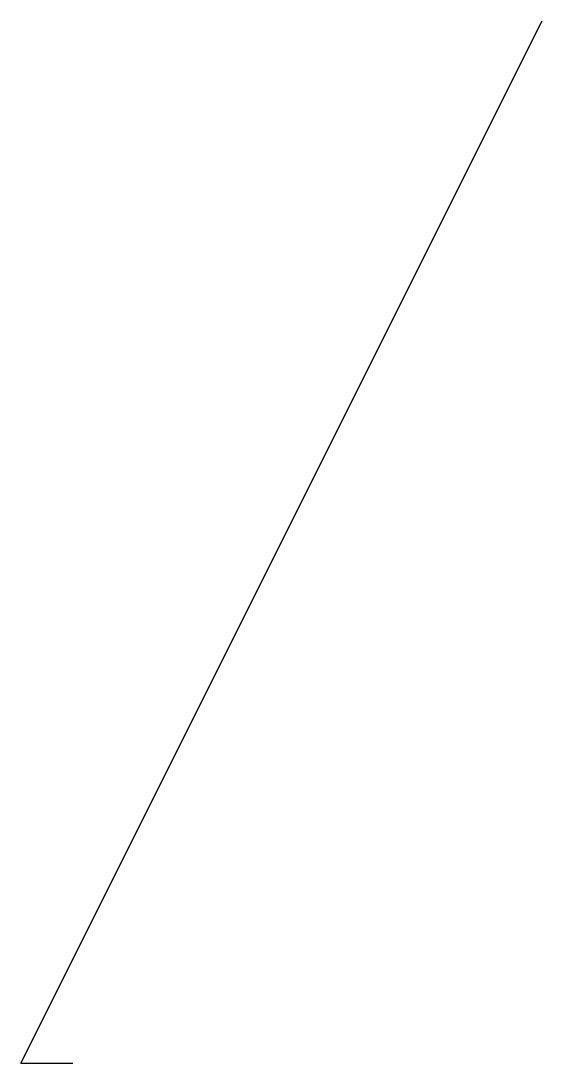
# Model space of a CAD drawing. Header units: metres. Extents: x 500000 to 500010, y 7000000 to 7000020.
import ezdxf

# ---------------------------------------------------------------- set-up
doc = ezdxf.new("R2010")
doc.units = ezdxf.units.M

# ---------------------------------------------------------------- blocks, each defined once
blk = doc.blocks.new('P')
blk.add_line((0, 0), (1, 0))

msp = doc.modelspace()

# ---------------------------------------------------------------- linework, layer by layer
msp.add_line((500000, 7000000), (500010, 7000020))

# ---------------------------------------------------------------- block references
msp.add_blockref('P', (500000, 7000000))

doc.saveas('drawing.dxf')
